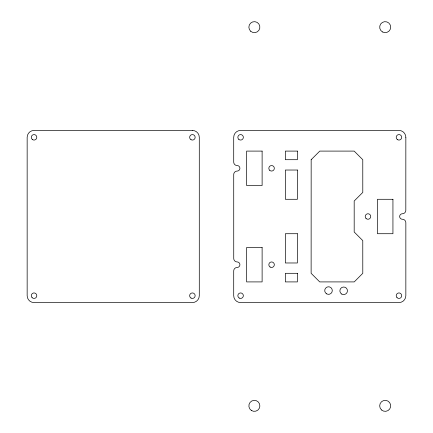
<?xml version="1.0" encoding="UTF-8"?>
<svg xmlns="http://www.w3.org/2000/svg" width="433" height="433" viewBox="0 0 433 433"><rect width="100%" height="100%" fill="white"/><g stroke="black" fill="none" stroke-linecap="round" stroke-linejoin="round"><path stroke-width="0.65" d="M311.165 159.701L311.127 273.304L319.727 281.91L354.232 281.91L362.794 273.304L362.778 240.602L354.183 231.996L354.183 201.009L362.794 192.404L362.778 159.701L354.167 151.095L319.776 151.095L311.165 159.701M405.845 137.321L405.818 210.308A3.415 3.415 0 0 1 402.403 213.75A2.755 2.755 0 0 0 399.648 216.5A2.755 2.755 0 0 0 402.403 219.255A3.442 3.442 0 0 1 405.845 222.697L405.845 295.685A6.885 6.885 0 0 1 398.961 302.57L240.596 302.57A6.885 6.885 0 0 1 233.712 295.685L233.712 270.896A3.442 3.442 0 0 1 237.154 267.453A2.755 2.755 0 0 0 239.909 264.698A2.755 2.755 0 0 0 237.154 261.943A3.415 3.415 0 0 1 233.739 258.501L233.723 174.504A3.437 3.437 0 0 1 237.154 171.062A2.755 2.755 0 0 0 239.909 168.307A2.755 2.755 0 0 0 237.154 165.552A3.442 3.442 0 0 1 233.712 162.11L233.712 137.321A6.885 6.885 0 0 1 240.596 130.436L398.961 130.436A6.885 6.885 0 0 1 405.845 137.321M192.404 130.436L34.039 130.436A6.885 6.885 0 0 0 27.155 137.321L27.155 295.685A6.885 6.885 0 0 0 34.039 302.57L192.404 302.57A6.885 6.885 0 0 0 199.288 295.685L199.288 137.321A6.885 6.885 0 0 0 192.404 130.436M262.117 151.095L246.621 151.095L246.621 185.519L262.117 185.519L262.117 151.095M297.401 151.095L285.352 151.095L285.352 159.701L297.401 159.701L297.401 151.095M297.401 170.028L285.352 170.028L285.352 199.288L297.401 199.288L297.401 170.028M392.937 199.288L377.441 199.288L377.441 233.717L392.937 233.717L392.937 199.288M297.401 233.717L285.352 233.717L285.352 262.977L297.401 262.977L297.401 233.717M262.117 247.487L246.621 247.487L246.621 281.91L262.117 281.91L262.117 247.487M297.401 273.304L285.352 273.304L285.352 281.91L297.401 281.91L297.401 273.304M32.096 297.628A2.755 2.755 0 0 0 36.702 296.394A2.755 2.755 0 0 0 33.33 293.022A2.755 2.755 0 0 0 32.096 297.628M191.023 298.066A2.755 2.755 0 0 0 195.153 295.685A2.755 2.755 0 0 0 191.023 293.298A2.755 2.755 0 0 0 191.023 298.066M191.023 139.707A2.755 2.755 0 0 0 195.153 137.321A2.755 2.755 0 0 0 191.023 134.939A2.755 2.755 0 0 0 191.023 139.707M32.307 139.458A2.755 2.755 0 0 0 36.762 137.759A2.755 2.755 0 0 0 33.06 134.75A2.755 2.755 0 0 0 32.307 139.458M238.864 139.458A2.755 2.755 0 0 0 243.319 137.759A2.755 2.755 0 0 0 239.617 134.75A2.755 2.755 0 0 0 238.864 139.458M397.581 139.707A2.755 2.755 0 0 0 401.716 137.321A2.755 2.755 0 0 0 397.581 134.939A2.755 2.755 0 0 0 397.581 139.707M239.222 298.066A2.755 2.755 0 0 0 243.351 295.685A2.755 2.755 0 0 0 239.222 293.298A2.755 2.755 0 0 0 239.222 298.066M397.012 297.628A2.755 2.755 0 0 0 401.618 296.394A2.755 2.755 0 0 0 398.246 293.022A2.755 2.755 0 0 0 397.012 297.628M250.723 31.29A5.51 5.51 0 0 0 259.768 28.253A5.51 5.51 0 0 0 252.618 21.937A5.51 5.51 0 0 0 250.723 31.29M382.436 31.928A5.51 5.51 0 0 0 390.696 27.16A5.51 5.51 0 0 0 382.436 22.386A5.51 5.51 0 0 0 382.436 31.928M251.411 410.495A5.51 5.51 0 0 0 259.87 406.084A5.51 5.51 0 0 0 251.822 400.963A5.51 5.51 0 0 0 251.411 410.495M381.538 409.97A5.51 5.51 0 0 0 390.588 406.95A5.51 5.51 0 0 0 383.443 400.622A5.51 5.51 0 0 0 381.538 409.97M270.122 267.037A2.755 2.755 0 0 0 274.333 264.796A2.755 2.755 0 0 0 270.289 262.268A2.755 2.755 0 0 0 270.122 267.037M269.635 170.256A2.755 2.755 0 0 0 274.241 169.016A2.755 2.755 0 0 0 270.869 165.644A2.755 2.755 0 0 0 269.635 170.256M366.026 218.449A2.755 2.755 0 0 0 370.637 217.214A2.755 2.755 0 0 0 367.265 213.842A2.755 2.755 0 0 0 366.026 218.449M341.772 294.083A3.789 3.789 0 0 0 347.45 290.803A3.789 3.789 0 0 0 341.772 287.523A3.789 3.789 0 0 0 341.772 294.083M326.617 293.845A3.789 3.789 0 0 0 332.295 290.565A3.789 3.789 0 0 0 326.617 287.285A3.789 3.789 0 0 0 326.617 293.845"/></g></svg>
